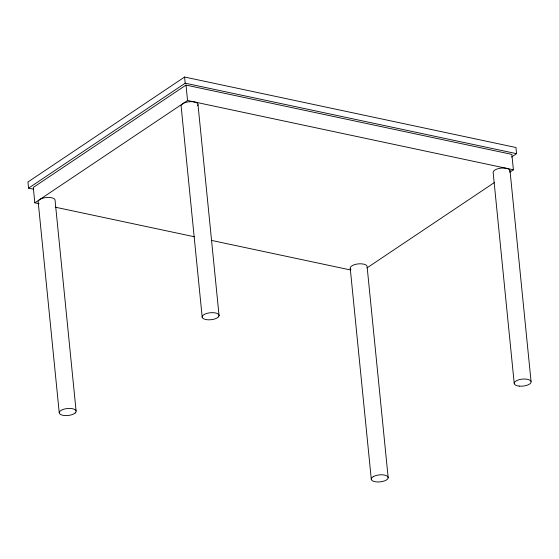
<?xml version="1.0" encoding="UTF-8"?>
<svg xmlns="http://www.w3.org/2000/svg" width="559" height="559" viewBox="0 0 559 559"><rect width="100%" height="100%" fill="white"/><g stroke="black" fill="none" stroke-linecap="round" stroke-linejoin="round"><path stroke-width="0.84" d="M511.506 157.072L516.579 153.676L515.964 147.513L184.589 77.03L27.95 181.989L28.565 188.152L33.687 189.242M28.565 188.152L185.204 83.193L516.579 153.676M509.773 172.228L513.4 169.796L511.862 154.396L186.007 85.094L33.281 187.426L34.819 202.826L39.088 203.735M34.819 202.826L187.544 100.494L513.4 169.796M366.949 267.929L494.547 182.43M55.292 207.179L194.336 236.757M211.393 240.384L350.437 269.955M509.99 170.453L531.05 381.448M514.196 383.243L493.136 172.249A8.497 3.508 -5.7 0 1 502.387 168.035A8.497 3.508 -5.7 0 1 509.941 171.508M388.184 477.798L367.123 266.804A8.497 3.508 -5.7 0 0 364.154 264.246L362.008 263.869A8.497 3.508 -5.7 0 0 352.652 265.399L351.164 266.37A8.497 3.508 -5.7 0 0 350.926 269.452M350.255 268.495L371.316 479.489M198.012 104.715L219.072 315.709M186.007 85.094L187.544 100.494M184.589 77.03L185.204 83.193M202.197 317.288L181.137 106.294A8.497 3.508 -5.7 0 1 190.598 101.654A8.497 3.508 -5.7 0 1 197.516 105.784M76.087 410.907L55.027 199.912A8.497 3.508 -5.7 0 0 53.007 198.179L51.093 197.655A8.497 3.508 -5.7 0 0 38.159 201.596L59.219 412.591M218.569 316.778L217.367 317.805A8.497 3.508 -5.7 0 1 206.033 319.58L204.14 319.042A8.497 3.508 -5.7 0 1 209.136 312.886A8.497 3.508 -5.7 0 1 218.569 316.778M75.179 413.024L73.69 413.995A8.497 3.508 -5.7 0 1 62.189 415.148A8.497 3.508 -5.7 0 1 60.847 410.495A8.497 3.508 -5.7 0 1 72.153 408.65L74.067 409.174A8.497 3.508 -5.7 0 1 75.179 413.024M373.712 476.394L372.224 477.365A8.497 3.508 -5.7 0 0 375.257 481.746A8.497 3.508 -5.7 0 0 386.555 479.895A8.497 3.508 -5.7 0 0 385.214 475.241L383.069 474.864A8.497 3.508 -5.7 0 0 373.712 476.394M519.423 386.129L517.264 385.766A8.497 3.508 -5.7 0 1 518.941 379.75A8.497 3.508 -5.7 0 1 531.12 381.797A8.497 3.508 -5.7 0 1 519.423 386.129"/></g></svg>
